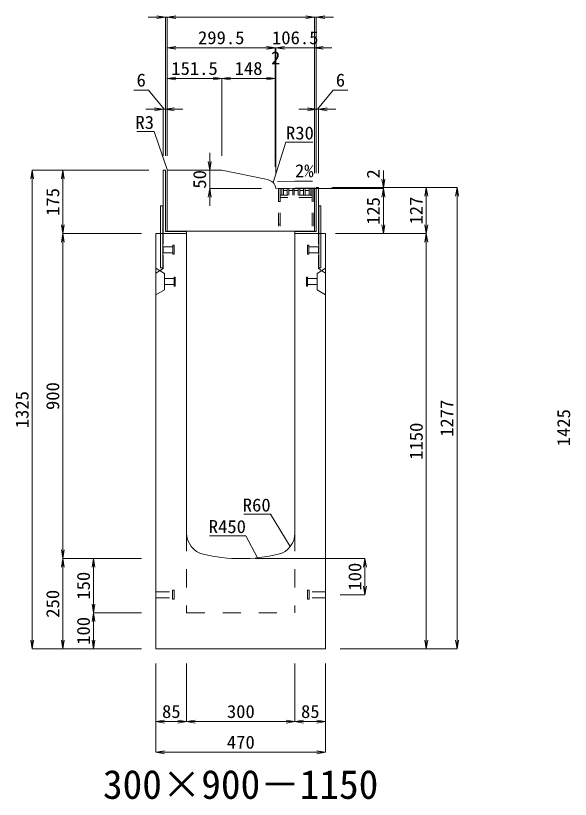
# Model space of a CAD drawing. Units: millimetres at full size. Extents: x -1809 to 57027, y -20349 to 17321.
# Drawn here: x 18276 to 19813, y -12212 to -10043 of the extents above; entities that cross this region are included whole.
import ezdxf
from ezdxf.enums import TextEntityAlignment as Align

# ---------------------------------------------------------------- set-up
doc = ezdxf.new("R2010")
doc.units = ezdxf.units.MM
doc.header["$LTSCALE"] = 50
for name, pattern in [('USER1', [2, 1, -1]), ('USER2', [1.35, 0.75, -0.6]), ('USER3', [1.35, 0.75, -0.6])]:
    doc.linetypes.add(name, pattern=pattern)
for name, color, linetype, lineweight in [('インサート', 3, 'USER2', 9), ('受枠', 3, 'Continuous', 5), ('寸法線', 7, 'Continuous', 13), ('引出線', 4, 'Continuous', 13), ('本体', 2, 'Continuous', 13), ('補助線', 8, 'Continuous', 13), ('ｸﾞﾚｰﾁﾝｸﾞ', 7, 'USER3', 9)]:
    doc.layers.add(name, color=color, linetype=linetype, lineweight=lineweight)
doc.layers.add('文字', color=7, linetype='Continuous')
doc.styles.add('ＭＳ 明朝', font='')
doc.styles.get('ＭＳ 明朝').set_extended_font_data('MS Mincho')

# ---------------------------------------------------------------- blocks, each defined once
blk = doc.blocks.new('open_arrow')
at = {"color": 0, "linetype": 'Continuous', "lineweight": -2}
blk.add_lwpolyline([(7.5, 1.25), (0, 0), (7.5, -1.25)], dxfattribs=at)

msp = doc.modelspace()

# ---------------------------------------------------------------- linework, layer by layer
at = {"layer": 'インサート'}
for p, q in [((18685, -10682.55), (18712, -10682.55)), ((18685, -10682.55), (18685, -10699.55)), ((18715, -10678.55), (18712, -10678.55)), ((18712, -10678.55), (18712, -10703.55)), ((18715, -10703.55), (18715, -10678.55)), ((19085, -10678.55), (19088, -10678.55)), ((19085, -10703.55), (19085, -10678.55)), ((19088, -10678.55), (19088, -10703.55)), ((19115, -10682.55), (19088, -10682.55)), ((19115, -10682.55), (19115, -10699.55)), ((18685, -10699.55), (18712, -10699.55)), ((18712, -10703.55), (18715, -10703.55)), ((19088, -10703.55), (19085, -10703.55)), ((19115, -10699.55), (19088, -10699.55)), ((18688.2, -10770.55), (18715.2, -10770.55)), ((18688.2, -10770.55), (18688.2, -10787.55)), ((18718.2, -10766.55), (18715.2, -10766.55)), ((18715.2, -10766.55), (18715.2, -10791.55)), ((18718.2, -10791.55), (18718.2, -10766.55)), ((19081.8, -10766.55), (19084.8, -10766.55)), ((19081.8, -10791.55), (19081.8, -10766.55)), ((19084.8, -10766.55), (19084.8, -10791.55)), ((19111.8, -10770.55), (19084.8, -10770.55)), ((19111.8, -10770.55), (19111.8, -10787.55)), ((18688.2, -10787.55), (18715.2, -10787.55)), ((18715.2, -10791.55), (18718.2, -10791.55)), ((19084.8, -10791.55), (19081.8, -10791.55)), ((19111.8, -10787.55), (19084.8, -10787.55)), ((18665, -11637.55), (18711, -11637.55)), ((18665, -11654.55), (18665, -11637.55)), ((18711, -11658.55), (18711, -11633.55)), ((18711, -11633.55), (18715, -11633.55)), ((18715, -11658.55), (18715, -11633.55)), ((19085, -11633.55), (19089, -11633.55)), ((19085, -11633.55), (19085, -11658.55)), ((19089, -11633.55), (19089, -11658.55)), ((19135, -11637.55), (19089, -11637.55)), ((19135, -11637.55), (19135, -11654.55)), ((18665, -11654.55), (18711, -11654.55)), ((18715, -11658.55), (18711, -11658.55)), ((19089, -11658.55), (19085, -11658.55)), ((19135, -11654.55), (19089, -11654.55))]:
    msp.add_line(p, q, dxfattribs=at)
at = {"layer": '受枠'}
for p, q in [((18685, -10471.05), (18685, -10646.05)), ((18685, -10471.05), (18691, -10471.05)), ((18685, -10471.05), (18691, -10471.05)), ((18691, -10471.05), (18691, -10640.05)), ((19109, -10519.06), (19109, -10640.05)), ((19109, -10519.06), (19115, -10519.06)), ((19115, -10646.05), (19115, -10519.06)), ((18678, -10741.05), (18678, -10569.06)), ((18684, -10569.06), (18678, -10569.06)), ((18684, -10741.05), (18684, -10569.06)), ((19116, -10741.05), (19116, -10569.06)), ((19116, -10569.06), (19122, -10569.06)), ((19122, -10741.05), (19122, -10569.06)), ((18750, -10646.05), (18685, -10646.05)), ((18691, -10640.05), (18750, -10640.05)), ((18750, -10646.05), (18750, -10640.05)), ((19050, -10640.05), (19050, -10646.05)), ((19050, -10640.05), (19109, -10640.05)), ((19050, -10646.05), (19050, -10640.05)), ((19115, -10646.05), (19050, -10646.05)), ((18684, -10741.05), (18678, -10741.05)), ((19116, -10741.05), (19122, -10741.05))]:
    msp.add_line(p, q, dxfattribs=at)
at = {"layer": '寸法線'}
for p, q in [((18744, -10046.93), (18643, -10046.93)), ((18691, -10431.03), (18691, -10046.93)), ((18696, -10431.03), (18696, -10046.93)), ((19104, -10046.93), (18696, -10046.93)), ((18696, -10431.03), (18696, -10046.93)), ((19056, -10046.93), (19157, -10046.93)), ((19104, -10479.23), (19104, -10046.93)), ((19104, -10479.23), (19104, -10046.93)), ((19109, -10479.04), (19109, -10046.93)), ((18995.51, -10131.93), (18696, -10131.93)), ((18696, -10431.03), (18696, -10131.93)), ((18947.51, -10131.93), (19045.44, -10131.93)), ((18949.44, -10131.93), (19152, -10131.93)), ((18995.51, -10461.09), (18995.51, -10131.93)), ((18995.51, -10461.09), (18995.51, -10131.93)), ((18997.44, -10481.08), (18997.44, -10131.93)), ((18997.44, -10481.08), (18997.44, -10131.93)), ((19104, -10479.23), (19104, -10131.93)), ((18696, -10216.93), (18847.5, -10216.93)), ((18696, -10431.03), (18696, -10216.93)), ((18847.5, -10431.03), (18847.5, -10216.93)), ((18847.5, -10216.93), (18995.51, -10216.93)), ((18847.5, -10431.03), (18847.5, -10216.93)), ((18995.51, -10461.09), (18995.51, -10216.93)), ((18644.67, -10249.13), (18603.44, -10249.13)), ((18688, -10301.93), (18644.67, -10249.13)), ((19112, -10301.93), (19155.33, -10249.13)), ((19155.33, -10249.13), (19196.56, -10249.13)), ((18739, -10301.93), (18637, -10301.93)), ((18685, -10431.03), (18685, -10301.93)), ((18691, -10431.03), (18691, -10301.93)), ((19061, -10301.93), (19163, -10301.93)), ((19109, -10479.04), (19109, -10301.93)), ((19115, -10479.04), (19115, -10301.93)), ((18813.83, -10569.11), (18813.83, -10423.05)), ((18322.06, -11796.05), (18322.06, -10471.05)), ((18644.98, -10471.05), (18322.06, -10471.05)), ((18407.06, -10471.05), (18407.06, -10646.05)), ((18644.98, -10471.05), (18407.06, -10471.05)), ((18813.83, -10471.05), (18807.48, -10471.05)), ((19294.94, -10569.1), (19294.94, -10471.25)), ((18957.42, -10521.11), (18813.83, -10521.11)), ((19044.46, -10521.1), (19294.94, -10521.1)), ((19044.46, -10521.1), (19294.94, -10521.1)), ((19151.02, -10519.25), (19294.94, -10519.25)), ((19155.02, -10519.06), (19413.78, -10519.06)), ((19155.02, -10519.06), (19498.78, -10519.06)), ((19294.94, -10646.05), (19294.94, -10521.1)), ((19413.78, -10519.06), (19413.78, -10646.05)), ((19498.78, -10519.06), (19498.78, -11796.05)), ((18624.98, -10646.05), (18407.06, -10646.05)), ((18407.06, -10646.05), (18407.06, -11546.05)), ((18624.98, -10646.05), (18407.06, -10646.05)), ((19162.02, -10646.05), (19294.94, -10646.05)), ((19175.02, -10646.05), (19413.78, -10646.05)), ((19175.02, -10646.05), (19413.78, -10646.05)), ((19413.78, -10646.05), (19413.78, -11796.05)), ((18624.98, -11546.05), (18407.06, -11546.05)), ((18407.06, -11796.05), (18407.06, -11546.05)), ((18624.98, -11546.05), (18407.06, -11546.05)), ((18492.06, -11546.05), (18492.06, -11696.05)), ((18624.98, -11546.05), (18492.06, -11546.05)), ((18940.02, -11546.05), (19243.78, -11546.05)), ((19243.78, -11546.05), (19243.78, -11646.05)), ((19175.02, -11646.05), (19243.78, -11646.05)), ((18624.98, -11696.05), (18492.06, -11696.05)), ((18492.06, -11696.05), (18492.06, -11796.05)), ((18624.98, -11696.05), (18492.06, -11696.05)), ((18624.98, -11796.05), (18322.06, -11796.05)), ((18624.98, -11796.05), (18407.06, -11796.05)), ((18624.98, -11796.05), (18492.06, -11796.05)), ((19175.02, -11796.05), (19413.78, -11796.05)), ((19175.02, -11796.05), (19498.78, -11796.05)), ((18665, -11836.07), (18665, -11997.21)), ((18665, -11836.07), (18665, -12082.21)), ((18750, -11836.07), (18750, -11997.21)), ((18750, -11836.07), (18750, -11997.21)), ((19050, -11836.07), (19050, -11997.21)), ((19050, -11836.07), (19050, -11997.21)), ((19135, -11836.07), (19135, -11997.21)), ((19135, -11836.07), (19135, -12082.21)), ((18665, -11997.21), (18750, -11997.21)), ((18750, -11997.21), (19050, -11997.21)), ((19050, -11997.21), (19135, -11997.21)), ((18665, -12082.21), (19135, -12082.21))]:
    msp.add_line(p, q, dxfattribs=at)
at = {"layer": '引出線'}
for points in [[(18696.88, -10471.93), (18659.65, -10363.53), (18611.92, -10363.53)], [(18989.42, -10505.21), (19025.11, -10392.88), (19099.79, -10392.88)], [(19001.31, -10501.75), (19050.05, -10501.21), (19098.81, -10501.21)], [(19037.07, -11512.74), (18982.66, -11422.84), (18907.98, -11422.84)], [(18946.44, -11543.65), (18914.22, -11482.51), (18813.21, -11482.51)]]:
    msp.add_lwpolyline(points, dxfattribs=at)
at = {"layer": '本体', "lineweight": 20}
for p, q in [((18696, -10474.05), (18696, -10639.05)), ((18847.5, -10471.05), (18698.95, -10471.05)), ((18973.81, -10496.66), (18847.5, -10471.05)), ((18997.44, -10521.1), (19104, -10519.25)), ((19104, -10639.05), (19104, -10519.25)), ((19104, -10639.05), (18696, -10639.05))]:
    msp.add_line(p, q, dxfattribs=at)
at = {"layer": '本体'}
for p, q in [((18665, -10646.05), (18665, -11796.05)), ((18665, -10646.05), (18750, -10646.05)), ((18750, -10646.05), (18750, -11475.53)), ((19050, -10646.05), (19050, -11475.53)), ((19050, -10646.05), (19135, -10646.05)), ((19135, -10646.05), (19135, -11796.05)), ((18665, -11796.05), (19135, -11796.05))]:
    msp.add_line(p, q, dxfattribs=at)
at = {"layer": '本体', "linetype": 'USER2', "lineweight": 9}
for p, q in [((18685, -10743.05), (18685, -10646.05)), ((19115, -10743.05), (19115, -10646.05)), ((18665, -10755.55), (18685, -10743.05)), ((19135, -10755.55), (19115, -10743.05))]:
    msp.add_line(p, q, dxfattribs=at)
at = {"layer": '本体', "lineweight": 9}
for p, q in [((18665, -10742.05), (18688.2, -10756.55)), ((18688.2, -10756.55), (18688.2, -10801.55)), ((19134.58, -10742.31), (19111.8, -10756.55)), ((19111.8, -10756.55), (19111.8, -10801.55)), ((18688.2, -10801.55), (18665, -10816.05)), ((19111.8, -10801.55), (19135, -10816.05))]:
    msp.add_line(p, q, dxfattribs=at)
at = {"layer": '本体', "linetype": 'USER1', "lineweight": 15}
for p, q in [((18750, -11475.53), (18750, -11696.05)), ((19050, -11475.53), (19050, -11696.05)), ((18750, -11696.05), (19050, -11696.05))]:
    msp.add_line(p, q, dxfattribs=at)
at = {"layer": '本体', "lineweight": 20}
for centre, radius, start, end in [((18699, -10474.05), 3, 90, 180), ((18967.85, -10526.06), 30, 9.51572, 78.54145)]:
    msp.add_arc(centre, radius, start, end, dxfattribs=at)
at = {"layer": '本体'}
for centre, radius, start, end in [((18810, -11475.53), 60, 180, 256.65764), ((18990, -11475.53), 60, 283.34236, 0), ((18900, -11096.05), 450, 256.65764, 283.34236)]:
    msp.add_arc(centre, radius, start, end, dxfattribs=at)
at = {"layer": '補助線'}
msp.add_line((18973.82, -10496.71), (18975.55, -10497.06), dxfattribs=at)
at = {"layer": 'ｸﾞﾚｰﾁﾝｸﾞ', "linetype": 'USER2', "lineweight": 5}
for p, q in [((19102.5, -10521.05), (19004.5, -10521.05)), ((19004.5, -10521.05), (19004.5, -10639.05)), ((19009, -10521.05), (19009, -10639.05)), ((19013.5, -10540.05), (19013.5, -10521.05)), ((19018, -10540.05), (19018, -10521.05)), ((19028.6, -10540.05), (19028.6, -10521.05)), ((19033.1, -10540.05), (19033.1, -10521.05)), ((19043.7, -10540.05), (19043.7, -10521.05)), ((19048.2, -10540.05), (19048.2, -10521.05)), ((19058.8, -10540.05), (19058.8, -10521.05)), ((19063.3, -10540.05), (19063.3, -10521.05)), ((19073.9, -10540.05), (19073.9, -10521.05)), ((19078.4, -10540.05), (19078.4, -10521.05)), ((19089, -10540.05), (19089, -10521.05)), ((19093.5, -10540.05), (19093.5, -10521.05)), ((19098, -10521.05), (19098, -10639.05)), ((19102.5, -10521.05), (19102.5, -10639.05)), ((19098, -10540.05), (19009, -10540.05)), ((19018, -10527.05), (19028.6, -10527.05)), ((19033.1, -10527.05), (19043.7, -10527.05)), ((19048.2, -10527.05), (19058.8, -10527.05)), ((19063.3, -10527.05), (19073.9, -10527.05)), ((19078.4, -10527.05), (19089, -10527.05)), ((19009, -10557.55), (19004.5, -10557.55)), ((19098, -10546.05), (19009, -10546.05)), ((19009, -10620.55), (19004.5, -10620.55))]:
    msp.add_line(p, q, dxfattribs=at)

# ---------------------------------------------------------------- block references
at = {"layer": '寸法線', "xscale": 3.2, "yscale": 3.2}
for p, rotation in [((18691, -10046.93), 180), ((19104, -10046.93), 180), ((19104, -10046.93), 180), ((18995.51, -10131.93), 180), ((18995.51, -10131.93), 180), ((18997.44, -10131.93), 180), ((18847.5, -10216.93), 180), ((18995.51, -10216.93), 180), ((18685, -10301.93), 180), ((19109, -10301.93), 180), ((18813.83, -10471.05), 90), ((18322.06, -10471.05), 270), ((18407.06, -10471.05), 270), ((19294.94, -10519.25), 90), ((18813.83, -10521.11), 270), ((19294.94, -10521.1), 270), ((19294.94, -10521.1), 270), ((19413.78, -10519.06), 270), ((19498.78, -10519.06), 270), ((18407.06, -10646.05), 90), ((19294.94, -10646.05), 90), ((19413.78, -10646.05), 90), ((18407.06, -10646.05), 270), ((19413.78, -10646.05), 270), ((18407.06, -11546.05), 90), ((18407.06, -11546.05), 270), ((18492.06, -11546.05), 270), ((19243.78, -11546.05), 270), ((19243.78, -11646.05), 90), ((18492.06, -11696.05), 90), ((18492.06, -11696.05), 270), ((18322.06, -11796.05), 90), ((18407.06, -11796.05), 90), ((18492.06, -11796.05), 90), ((19413.78, -11796.05), 90), ((19498.78, -11796.05), 90), ((18750, -11997.21), 180), ((19050, -11997.21), 180), ((19135, -11997.21), 180), ((19135, -12082.21), 180)]:
    msp.add_blockref('open_arrow', p, dxfattribs=dict(at, rotation=rotation))
for p in [(18696, -10046.93), (18696, -10046.93), (19109, -10046.93), (18696, -10131.93), (18997.44, -10131.93), (19104, -10131.93), (18696, -10216.93), (18847.5, -10216.93), (18691, -10301.93), (19115, -10301.93), (18665, -11997.21), (18750, -11997.21), (19050, -11997.21), (18665, -12082.21)]:
    msp.add_blockref('open_arrow', p, dxfattribs=at)
at = {"layer": '引出線', "xscale": 0.0533, "yscale": 0.0533}
for p, rotation in [((18696.88, -10471.93), 109), ((18989.42, -10505.21), 72.4), ((19001.31, -10501.75), 0.6), ((19037.07, -11512.74), 121.2), ((18946.44, -11543.65), 117.8)]:
    msp.add_blockref('open_arrow', p, dxfattribs=dict(at, rotation=rotation))

# ---------------------------------------------------------------- texts
at = {"layer": '寸法線', "style": 'ＭＳ 明朝', "width": 1.05}
for s, p in [('299.5', (18845.75, -10103.91)), ('106.5', (19050.72, -10103.91)), ('2', (18996.47, -10159.95)), ('151.5', (18771.75, -10188.91)), ('148', (18921.5, -10188.91)), ('6', (18624.05, -10221.11)), ('6', (19175.95, -10221.11)), ('85', (18707.5, -11969.19)), ('300', (18900, -11969.19)), ('85', (19092.5, -11969.19)), ('470', (18900, -12054.19))]:
    msp.add_text(s, height=36.03, dxfattribs=at).set_placement(p, align=Align.MIDDLE_CENTER)
for s, p in [('50', (18785.81, -10496.08)), ('2', (19266.92, -10480.99)), ('175', (18379.04, -10558.55)), ('125', (19266.92, -10583.58)), ('127', (19385.76, -10582.56)), ('900', (18379.04, -11096.05)), ('1325', (18294.04, -11133.55)), ('1277', (19470.76, -11157.56)), ('1425', (19794.04, -11183.55)), ('1150', (19385.76, -11221.05)), ('100', (19215.76, -11596.05)), ('150', (18464.04, -11621.05)), ('250', (18379.04, -11671.05)), ('100', (18464.04, -11746.05))]:
    msp.add_text(s, height=36.03, rotation=90, dxfattribs=at).set_placement(p, align=Align.MIDDLE_CENTER)
at = {"layer": '引出線', "style": 'ＭＳ 明朝', "width": 1.05}
for s, p in [('R3', (18659.65, -10320.33)), ('R60', (18982.66, -11379.64)), ('R450', (18914.22, -11439.31))]:
    msp.add_text(s, height=36.03, dxfattribs=at).set_placement(p, align=Align.TOP_RIGHT)
for s, p in [('R30', (19025.11, -10349.68)), ('2%', (19050.05, -10454.3))]:
    msp.add_text(s, height=36.03, dxfattribs=at).set_placement(p, align=Align.TOP_LEFT)
at = {"layer": '文字', "style": 'ＭＳ 明朝'}
msp.add_text('300×900－1150', height=80.06, dxfattribs=at).set_placement((18899.52, -12171.03), align=Align.MIDDLE_CENTER)

doc.saveas('drawing.dxf')
